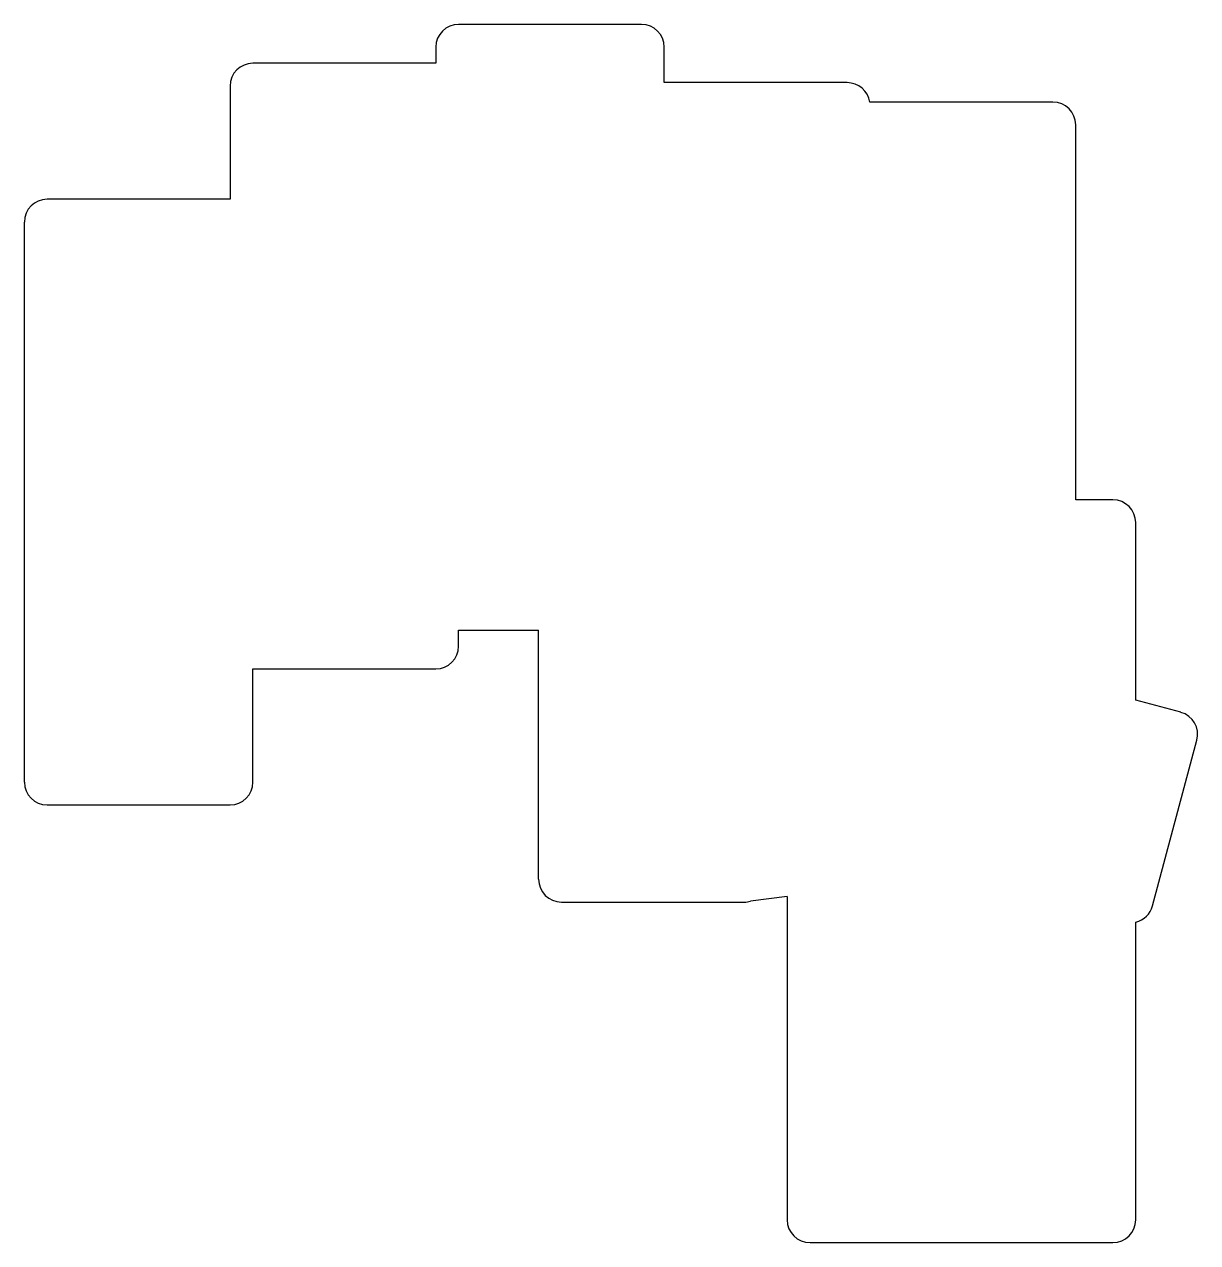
# Model space of a CAD drawing. Header units: millimetres. Extents: x -10 to 93, y -48 to 59.
import ezdxf

# ---------------------------------------------------------------- set-up
doc = ezdxf.new("R2010")
doc.units = ezdxf.units.MM

msp = doc.modelspace()

# ---------------------------------------------------------------- linework, layer by layer
for p, q in [((44, 58.8), (28, 58.8)), ((26, 56.8), (26, 55.4)), ((46, 53.7), (46, 56.8)), ((26, 55.4), (10, 55.4)), ((8, 53.4), (8, 43.5)), ((62, 53.7), (46, 53.7)), ((80, 52), (64, 52)), ((82, 17.2), (82, 50)), ((8, 43.5), (-8, 43.5)), ((-10, -7.5), (-10, 41.5)), ((85.25, 17.2), (82, 17.2)), ((87.25, -0.34), (87.25, 15.2)), ((28, 4.4), (28, 5.8)), ((28, 5.8), (35, 5.8)), ((35, -16), (35, 5.8)), ((10, -7.5), (10, 2.4)), ((10, 2.4), (26, 2.4)), ((91.19, -1.39), (87.25, -0.34)), ((88.72, -18.33), (92.6, -3.84)), ((-8, -9.5), (8, -9.5)), ((37, -18), (53, -18)), ((56.75, -17.5), (53.53, -17.93)), ((56.75, -17.5), (56.75, -45.8)), ((87.25, -45.8), (87.25, -19.76)), ((58.75, -47.8), (85.25, -47.8))]:
    msp.add_line(p, q)
for centre, start, end in [((28, 56.8), 90, 180), ((44, 56.8), 0, 90), ((10, 53.4), 90, 180), ((62, 51.7), 8.6232, 90), ((64, 50), 90, 90.6477), ((80, 50), 0, 90), ((-8, 41.5), 90, 180), ((85.25, 15.2), 0, 90), ((26, 4.4), 270, 360), ((90.67, -3.33), 345, 75), ((-8, -7.5), 180, 270), ((8, -7.5), 270, 360), ((37, -16), 180, 270), ((53, -16), 270, 285.3099), ((86.79, -17.81), 283.4071, 345), ((58.75, -45.8), 180, 270), ((85.25, -45.8), 270, 360)]:
    msp.add_arc(centre, 2, start, end)

doc.saveas('drawing.dxf')
